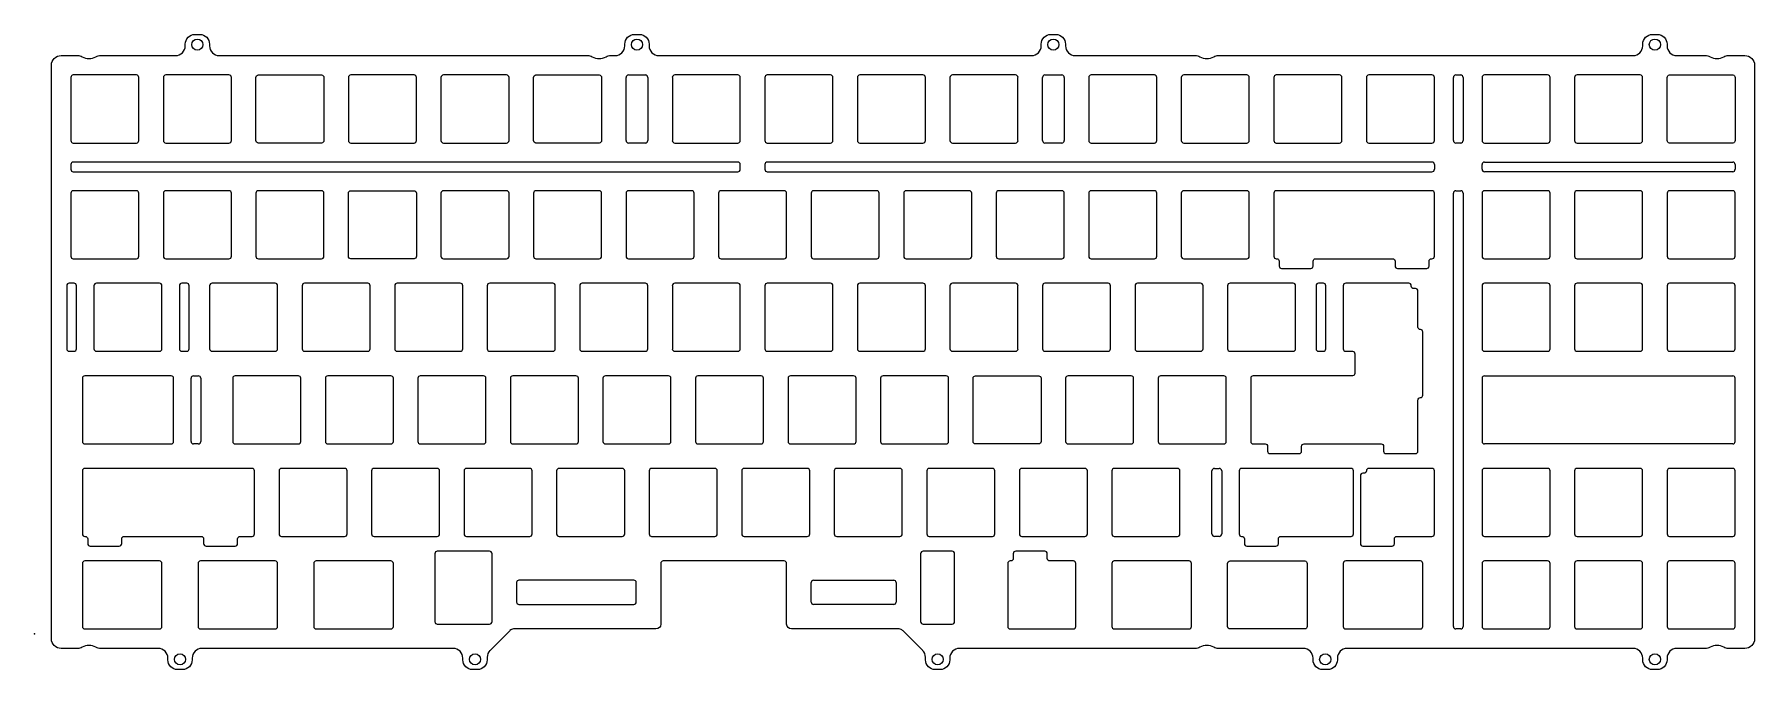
# Model space of a CAD drawing. Header units: centimetres. Extents: x 0 to 35.4, y -0.7 to 12.3.
import ezdxf

# ---------------------------------------------------------------- set-up
doc = ezdxf.new("R2010")
doc.units = ezdxf.units.CM
doc.header["$MEASUREMENT"] = 0
doc.layers.add('KBD8X-Full-Plate v1_Sketch1', color=7, linetype='Continuous')

msp = doc.modelspace()

# ---------------------------------------------------------------- linework, layer by layer
at = {"layer": 'KBD8X-Full-Plate v1_Sketch1'}
for p, q in [((3.105, 12.099), (3.105, 12.134)), ((3.305, 12.334), (3.405, 12.334)), ((3.605, 12.134), (3.605, 12.099)), ((12.154, 12.099), (12.154, 12.134)), ((12.354, 12.334), (12.454, 12.334)), ((12.654, 12.134), (12.654, 12.099)), ((20.726, 12.099), (20.726, 12.134)), ((20.926, 12.334), (21.026, 12.334)), ((21.226, 12.134), (21.226, 12.099)), ((33.109, 12.099), (33.109, 12.134)), ((33.309, 12.334), (33.409, 12.334)), ((33.609, 12.134), (33.609, 12.099)), ((0.35, -0.102), (0.35, 11.699)), ((0.55, 11.899), (0.888, 11.899)), ((1.362, 11.899), (2.905, 11.899)), ((3.805, 11.899), (11.388, 11.899)), ((11.862, 11.899), (11.954, 11.899)), ((12.854, 11.899), (20.526, 11.899)), ((21.426, 11.899), (23.899, 11.899)), ((24.374, 11.899), (32.909, 11.899)), ((33.809, 11.899), (34.399, 11.899)), ((34.874, 11.899), (35.211, 11.899)), ((35.411, 11.699), (35.411, -0.102)), ((0.75, 11.449), (0.75, 10.149)), ((2.1, 11.499), (0.8, 11.499)), ((2.15, 10.149), (2.15, 11.449)), ((2.655, 11.449), (2.655, 10.149)), ((4.005, 11.499), (2.705, 11.499)), ((4.055, 10.149), (4.055, 11.449)), ((4.56, 10.149), (4.56, 11.449)), ((4.61, 11.499), (5.91, 11.499)), ((5.96, 11.449), (5.96, 10.149)), ((6.465, 11.449), (6.465, 10.149)), ((7.815, 11.499), (6.515, 11.499)), ((7.865, 10.149), (7.865, 11.449)), ((8.37, 11.449), (8.37, 10.149)), ((9.72, 11.499), (8.42, 11.499)), ((9.77, 10.149), (9.77, 11.449)), ((10.275, 10.149), (10.275, 11.449)), ((10.325, 11.499), (11.625, 11.499)), ((11.675, 11.449), (11.675, 10.149)), ((12.18, 10.149), (12.18, 11.449)), ((12.23, 11.499), (12.577, 11.499)), ((12.627, 11.449), (12.627, 10.149)), ((13.133, 11.449), (13.133, 10.149)), ((14.482, 11.499), (13.182, 11.499)), ((14.532, 10.149), (14.532, 11.449)), ((15.037, 11.449), (15.037, 10.149)), ((16.387, 11.499), (15.087, 11.499)), ((16.438, 10.149), (16.438, 11.449)), ((16.942, 11.449), (16.942, 10.149)), ((18.292, 11.499), (16.992, 11.499)), ((18.343, 10.149), (18.343, 11.449)), ((18.848, 11.449), (18.848, 10.149)), ((20.198, 11.499), (18.898, 11.499)), ((20.247, 10.149), (20.247, 11.449)), ((20.753, 10.149), (20.753, 11.449)), ((20.802, 11.499), (21.15, 11.499)), ((21.2, 11.449), (21.2, 10.149)), ((21.705, 11.449), (21.705, 10.149)), ((23.055, 11.499), (21.755, 11.499)), ((23.105, 10.149), (23.105, 11.449)), ((23.61, 11.449), (23.61, 10.149)), ((24.96, 11.499), (23.66, 11.499)), ((25.01, 10.149), (25.01, 11.449)), ((25.515, 11.449), (25.515, 10.149)), ((26.865, 11.499), (25.565, 11.499)), ((26.915, 10.149), (26.915, 11.449)), ((27.42, 11.449), (27.42, 10.149)), ((28.77, 11.499), (27.47, 11.499)), ((28.82, 10.149), (28.82, 11.449)), ((29.211, 10.149), (29.211, 11.449)), ((29.261, 11.499), (29.361, 11.499)), ((29.411, 11.449), (29.411, 10.149)), ((29.801, 11.449), (29.801, 10.149)), ((31.151, 11.499), (29.851, 11.499)), ((31.201, 10.149), (31.201, 11.449)), ((31.706, 11.449), (31.706, 10.149)), ((33.056, 11.499), (31.756, 11.499)), ((33.106, 10.149), (33.106, 11.449)), ((33.611, 10.149), (33.611, 11.449)), ((33.661, 11.499), (34.961, 11.499)), ((35.011, 11.449), (35.011, 10.149)), ((0.8, 10.099), (2.1, 10.099)), ((2.705, 10.099), (4.005, 10.099)), ((5.91, 10.099), (4.61, 10.099)), ((6.515, 10.099), (7.815, 10.099)), ((8.42, 10.099), (9.72, 10.099)), ((11.625, 10.099), (10.325, 10.099)), ((12.577, 10.099), (12.23, 10.099)), ((13.182, 10.099), (14.482, 10.099)), ((15.087, 10.099), (16.387, 10.099)), ((16.992, 10.099), (18.292, 10.099)), ((18.898, 10.099), (20.198, 10.099)), ((21.15, 10.099), (20.802, 10.099)), ((21.755, 10.099), (23.055, 10.099)), ((23.66, 10.099), (24.96, 10.099)), ((25.565, 10.099), (26.865, 10.099)), ((27.47, 10.099), (28.77, 10.099)), ((29.361, 10.099), (29.261, 10.099)), ((29.851, 10.099), (31.151, 10.099)), ((31.756, 10.099), (33.056, 10.099)), ((34.961, 10.099), (33.661, 10.099)), ((0.75, 9.658), (0.75, 9.558)), ((14.482, 9.708), (0.8, 9.708)), ((14.532, 9.558), (14.532, 9.658)), ((15.037, 9.658), (15.037, 9.558)), ((28.77, 9.708), (15.087, 9.708)), ((28.82, 9.658), (28.82, 9.558)), ((29.801, 9.558), (29.801, 9.658)), ((29.851, 9.708), (34.961, 9.708)), ((35.011, 9.658), (35.011, 9.558)), ((0.8, 9.508), (14.482, 9.508)), ((15.087, 9.508), (28.77, 9.508)), ((34.961, 9.508), (29.851, 9.508)), ((0.75, 9.068), (0.75, 7.768)), ((2.1, 9.118), (0.8, 9.118)), ((2.15, 7.768), (2.15, 9.068)), ((2.655, 9.068), (2.655, 7.768)), ((4.005, 9.118), (2.705, 9.118)), ((4.055, 7.768), (4.055, 9.068)), ((4.56, 9.068), (4.56, 7.768)), ((5.91, 9.118), (4.61, 9.118)), ((5.96, 7.768), (5.96, 9.068)), ((6.465, 7.768), (6.465, 9.068)), ((6.515, 9.118), (7.815, 9.118)), ((7.865, 9.068), (7.865, 7.768)), ((8.37, 9.068), (8.37, 7.768)), ((9.72, 9.118), (8.42, 9.118)), ((9.77, 7.768), (9.77, 9.068)), ((10.275, 9.068), (10.275, 7.768)), ((11.625, 9.118), (10.325, 9.118)), ((11.675, 7.768), (11.675, 9.068)), ((12.18, 9.068), (12.18, 7.768)), ((13.53, 9.118), (12.23, 9.118)), ((13.58, 7.768), (13.58, 9.068)), ((14.085, 9.068), (14.085, 7.768)), ((15.435, 9.118), (14.135, 9.118)), ((15.485, 7.768), (15.485, 9.068)), ((15.99, 9.068), (15.99, 7.768)), ((17.34, 9.118), (16.04, 9.118)), ((17.39, 7.768), (17.39, 9.068)), ((17.895, 9.068), (17.895, 7.768)), ((19.245, 9.118), (17.945, 9.118)), ((19.295, 7.768), (19.295, 9.068)), ((19.8, 9.068), (19.8, 7.768)), ((21.15, 9.118), (19.85, 9.118)), ((21.2, 7.768), (21.2, 9.068)), ((21.705, 9.068), (21.705, 7.768)), ((23.055, 9.118), (21.755, 9.118)), ((23.105, 7.768), (23.105, 9.068)), ((23.61, 9.068), (23.61, 7.768)), ((24.96, 9.118), (23.66, 9.118)), ((25.01, 7.768), (25.01, 9.068)), ((25.515, 9.068), (25.515, 7.768)), ((28.77, 9.118), (25.565, 9.118)), ((28.82, 7.768), (28.82, 9.068)), ((29.211, 0.148), (29.211, 9.068)), ((29.261, 9.118), (29.361, 9.118)), ((29.411, 9.068), (29.411, 0.148)), ((29.801, 9.068), (29.801, 7.768)), ((31.151, 9.118), (29.851, 9.118)), ((31.201, 7.768), (31.201, 9.068)), ((31.706, 9.068), (31.706, 7.768)), ((33.056, 9.118), (31.756, 9.118)), ((33.106, 7.768), (33.106, 9.068)), ((33.611, 9.068), (33.611, 7.768)), ((34.961, 9.118), (33.661, 9.118)), ((35.011, 7.768), (35.011, 9.068)), ((0.8, 7.718), (2.1, 7.718)), ((2.705, 7.718), (4.005, 7.718)), ((4.61, 7.718), (5.91, 7.718)), ((7.815, 7.718), (6.515, 7.718)), ((8.42, 7.718), (9.72, 7.718)), ((10.325, 7.718), (11.625, 7.718)), ((12.23, 7.718), (13.53, 7.718)), ((14.135, 7.718), (15.435, 7.718)), ((16.04, 7.718), (17.34, 7.718)), ((17.945, 7.718), (19.245, 7.718)), ((19.85, 7.718), (21.15, 7.718)), ((21.755, 7.718), (23.055, 7.718)), ((23.66, 7.718), (24.96, 7.718)), ((25.565, 7.718), (25.574, 7.718)), ((25.624, 7.668), (25.624, 7.568)), ((25.674, 7.518), (26.274, 7.518)), ((26.324, 7.568), (26.324, 7.668)), ((26.374, 7.718), (27.961, 7.718)), ((28.011, 7.668), (28.011, 7.568)), ((28.061, 7.518), (28.661, 7.518)), ((28.711, 7.568), (28.711, 7.668)), ((28.761, 7.718), (28.77, 7.718)), ((29.851, 7.718), (31.151, 7.718)), ((31.756, 7.718), (33.056, 7.718)), ((33.661, 7.718), (34.961, 7.718)), ((0.666, 7.163), (0.666, 5.863)), ((0.816, 7.213), (0.716, 7.213)), ((0.866, 5.863), (0.866, 7.163)), ((1.226, 7.163), (1.226, 5.863)), ((2.576, 7.213), (1.276, 7.213)), ((2.626, 5.863), (2.626, 7.163)), ((2.986, 7.163), (2.986, 5.863)), ((3.136, 7.213), (3.036, 7.213)), ((3.186, 5.863), (3.186, 7.163)), ((3.607, 7.163), (3.607, 5.863)), ((4.957, 7.213), (3.657, 7.213)), ((5.007, 5.863), (5.007, 7.163)), ((5.512, 7.163), (5.512, 5.863)), ((6.862, 7.213), (5.562, 7.213)), ((6.912, 5.863), (6.912, 7.163)), ((7.417, 7.163), (7.417, 5.863)), ((8.767, 7.213), (7.467, 7.213)), ((8.817, 5.863), (8.817, 7.163)), ((9.322, 7.163), (9.322, 5.863)), ((10.672, 7.213), (9.372, 7.213)), ((10.723, 5.863), (10.723, 7.163)), ((11.227, 7.163), (11.227, 5.863)), ((12.577, 7.213), (11.277, 7.213)), ((12.627, 5.863), (12.627, 7.163)), ((13.133, 7.163), (13.133, 5.863)), ((14.482, 7.213), (13.182, 7.213)), ((14.532, 5.863), (14.532, 7.163)), ((15.037, 7.163), (15.037, 5.863)), ((16.387, 7.213), (15.087, 7.213)), ((16.438, 5.863), (16.438, 7.163)), ((16.942, 7.163), (16.942, 5.863)), ((18.292, 7.213), (16.992, 7.213)), ((18.343, 5.863), (18.343, 7.163)), ((18.848, 7.163), (18.848, 5.863)), ((20.198, 7.213), (18.898, 7.213)), ((20.247, 5.863), (20.247, 7.163)), ((20.753, 7.163), (20.753, 5.863)), ((22.102, 7.213), (20.802, 7.213)), ((22.153, 5.863), (22.153, 7.163)), ((22.657, 7.163), (22.657, 5.863)), ((24.007, 7.213), (22.707, 7.213)), ((24.058, 5.863), (24.058, 7.163)), ((24.562, 7.163), (24.562, 5.863)), ((25.913, 7.213), (24.613, 7.213)), ((25.962, 5.863), (25.962, 7.163)), ((26.384, 7.163), (26.384, 5.863)), ((26.534, 7.213), (26.434, 7.213)), ((26.584, 5.863), (26.584, 7.163)), ((26.944, 7.163), (26.944, 5.863)), ((28.294, 7.213), (26.994, 7.213)), ((28.344, 7.154), (28.344, 7.163)), ((28.432, 7.104), (28.394, 7.104)), ((29.801, 7.163), (29.801, 5.863)), ((31.151, 7.213), (29.851, 7.213)), ((31.201, 5.863), (31.201, 7.163)), ((31.706, 7.163), (31.706, 5.863)), ((33.056, 7.213), (31.756, 7.213)), ((33.106, 5.863), (33.106, 7.163)), ((33.611, 7.163), (33.611, 5.863)), ((34.961, 7.213), (33.661, 7.213)), ((35.011, 5.863), (35.011, 7.163)), ((28.482, 6.31), (28.482, 7.054)), ((28.582, 4.91), (28.582, 6.21)), ((0.716, 5.813), (0.816, 5.813)), ((1.276, 5.813), (2.576, 5.813)), ((3.036, 5.813), (3.136, 5.813)), ((3.657, 5.813), (4.957, 5.813)), ((5.562, 5.813), (6.862, 5.813)), ((7.467, 5.813), (8.767, 5.813)), ((9.372, 5.813), (10.672, 5.813)), ((11.277, 5.813), (12.577, 5.813)), ((13.182, 5.813), (14.482, 5.813)), ((15.087, 5.813), (16.387, 5.813)), ((16.992, 5.813), (18.292, 5.813)), ((18.898, 5.813), (20.198, 5.813)), ((20.802, 5.813), (22.102, 5.813)), ((22.707, 5.813), (24.007, 5.813)), ((24.613, 5.813), (25.913, 5.813)), ((26.434, 5.813), (26.534, 5.813)), ((26.994, 5.813), (27.132, 5.813)), ((27.182, 5.763), (27.182, 5.358)), ((29.851, 5.813), (31.151, 5.813)), ((31.756, 5.813), (33.056, 5.813)), ((33.661, 5.813), (34.961, 5.813)), ((0.988, 5.258), (0.988, 3.958)), ((2.814, 5.308), (1.038, 5.308)), ((2.864, 3.958), (2.864, 5.258)), ((3.224, 3.958), (3.224, 5.258)), ((3.274, 5.308), (3.374, 5.308)), ((3.424, 5.258), (3.424, 3.958)), ((4.084, 5.258), (4.084, 3.958)), ((5.434, 5.308), (4.134, 5.308)), ((5.484, 3.958), (5.484, 5.258)), ((5.989, 5.258), (5.989, 3.958)), ((7.339, 5.308), (6.039, 5.308)), ((7.389, 3.958), (7.389, 5.258)), ((7.894, 5.258), (7.894, 3.958)), ((9.244, 5.308), (7.944, 5.308)), ((9.294, 3.958), (9.294, 5.258)), ((9.799, 5.258), (9.799, 3.958)), ((11.149, 5.308), (9.849, 5.308)), ((11.199, 3.958), (11.199, 5.258)), ((11.704, 5.258), (11.704, 3.958)), ((13.054, 5.308), (11.754, 5.308)), ((13.104, 3.958), (13.104, 5.258)), ((13.609, 5.258), (13.609, 3.958)), ((14.959, 5.308), (13.659, 5.308)), ((15.009, 3.958), (15.009, 5.258)), ((15.514, 5.258), (15.514, 3.958)), ((16.864, 5.308), (15.564, 5.308)), ((16.914, 3.958), (16.914, 5.258)), ((17.419, 5.258), (17.419, 3.958)), ((18.769, 5.308), (17.469, 5.308)), ((18.819, 3.958), (18.819, 5.258)), ((19.324, 3.958), (19.324, 5.258)), ((19.374, 5.308), (20.674, 5.308)), ((20.724, 5.258), (20.724, 3.958)), ((21.229, 5.258), (21.229, 3.958)), ((22.579, 5.308), (21.279, 5.308)), ((22.629, 3.958), (22.629, 5.258)), ((23.134, 5.258), (23.134, 3.958)), ((24.484, 5.308), (23.184, 5.308)), ((24.534, 3.958), (24.534, 5.258)), ((25.039, 5.258), (25.039, 3.958)), ((27.132, 5.308), (25.089, 5.308)), ((29.801, 5.258), (29.801, 3.958)), ((29.851, 5.308), (34.961, 5.308)), ((35.011, 3.958), (35.011, 5.258)), ((28.482, 3.758), (28.482, 4.81)), ((1.038, 3.908), (2.814, 3.908)), ((3.374, 3.908), (3.274, 3.908)), ((4.134, 3.908), (5.434, 3.908)), ((6.039, 3.908), (7.339, 3.908)), ((7.944, 3.908), (9.244, 3.908)), ((9.849, 3.908), (11.149, 3.908)), ((11.754, 3.908), (13.054, 3.908)), ((13.659, 3.908), (14.959, 3.908)), ((15.564, 3.908), (16.864, 3.908)), ((17.469, 3.908), (18.769, 3.908)), ((20.674, 3.908), (19.374, 3.908)), ((21.279, 3.908), (22.579, 3.908)), ((23.184, 3.908), (24.484, 3.908)), ((25.089, 3.908), (25.336, 3.908)), ((26.136, 3.908), (27.723, 3.908)), ((34.961, 3.908), (29.851, 3.908)), ((25.386, 3.858), (25.386, 3.758)), ((25.436, 3.708), (26.036, 3.708)), ((26.086, 3.758), (26.086, 3.858)), ((27.773, 3.858), (27.773, 3.758)), ((27.823, 3.708), (28.432, 3.708)), ((0.988, 3.353), (0.988, 2.053)), ((4.481, 3.403), (1.038, 3.403)), ((4.531, 2.053), (4.531, 3.353)), ((5.036, 3.353), (5.036, 2.053)), ((6.386, 3.403), (5.086, 3.403)), ((6.436, 2.053), (6.436, 3.353)), ((6.941, 3.353), (6.941, 2.053)), ((8.291, 3.403), (6.991, 3.403)), ((8.341, 2.053), (8.341, 3.353)), ((8.846, 3.353), (8.846, 2.053)), ((10.196, 3.403), (8.896, 3.403)), ((10.246, 2.053), (10.246, 3.353)), ((10.751, 3.353), (10.751, 2.053)), ((12.101, 3.403), (10.801, 3.403)), ((12.151, 2.053), (12.151, 3.353)), ((12.656, 3.353), (12.656, 2.053)), ((14.006, 3.403), (12.706, 3.403)), ((14.056, 2.053), (14.056, 3.353)), ((14.561, 3.353), (14.561, 2.053)), ((15.911, 3.403), (14.611, 3.403)), ((15.961, 2.053), (15.961, 3.353)), ((16.466, 3.353), (16.466, 2.053)), ((17.816, 3.403), (16.516, 3.403)), ((17.866, 2.053), (17.866, 3.353)), ((18.371, 3.353), (18.371, 2.053)), ((19.721, 3.403), (18.421, 3.403)), ((19.771, 2.053), (19.771, 3.353)), ((20.276, 3.353), (20.276, 2.053)), ((21.626, 3.403), (20.326, 3.403)), ((21.676, 2.053), (21.676, 3.353)), ((22.181, 3.353), (22.181, 2.053)), ((23.531, 3.403), (22.231, 3.403)), ((23.581, 2.053), (23.581, 3.353)), ((24.241, 2.053), (24.241, 3.353)), ((24.291, 3.403), (24.391, 3.403)), ((24.441, 3.353), (24.441, 2.053)), ((24.801, 3.353), (24.801, 2.053)), ((27.103, 3.403), (24.851, 3.403)), ((27.153, 2.053), (27.153, 3.353)), ((27.297, 3.253), (27.297, 1.853)), ((27.37, 3.303), (27.347, 3.303)), ((28.77, 3.403), (27.47, 3.403)), ((28.82, 2.053), (28.82, 3.353)), ((29.801, 3.353), (29.801, 2.053)), ((31.151, 3.403), (29.851, 3.403)), ((31.201, 2.053), (31.201, 3.353)), ((31.706, 3.353), (31.706, 2.053)), ((33.056, 3.403), (31.756, 3.403)), ((33.106, 2.053), (33.106, 3.353)), ((33.611, 3.353), (33.611, 2.053)), ((34.961, 3.403), (33.661, 3.403)), ((35.011, 2.053), (35.011, 3.353)), ((1.038, 2.003), (1.047, 2.003)), ((1.097, 1.953), (1.097, 1.853)), ((1.147, 1.803), (1.747, 1.803)), ((1.797, 1.853), (1.797, 1.953)), ((1.847, 2.003), (3.434, 2.003)), ((3.484, 1.953), (3.484, 1.853)), ((3.534, 1.803), (4.134, 1.803)), ((4.184, 1.853), (4.184, 1.953)), ((4.234, 2.003), (4.481, 2.003)), ((5.086, 2.003), (6.386, 2.003)), ((6.991, 2.003), (8.291, 2.003)), ((8.896, 2.003), (10.196, 2.003)), ((10.801, 2.003), (12.101, 2.003)), ((12.706, 2.003), (14.006, 2.003)), ((14.611, 2.003), (15.911, 2.003)), ((16.516, 2.003), (17.816, 2.003)), ((18.421, 2.003), (19.721, 2.003)), ((20.326, 2.003), (21.626, 2.003)), ((22.231, 2.003), (23.531, 2.003)), ((24.391, 2.003), (24.291, 2.003)), ((24.851, 2.003), (24.859, 2.003)), ((24.909, 1.953), (24.909, 1.853)), ((24.959, 1.803), (25.559, 1.803)), ((25.609, 1.853), (25.609, 1.953)), ((25.659, 2.003), (27.103, 2.003)), ((27.347, 1.803), (27.947, 1.803)), ((27.997, 1.853), (27.997, 1.953)), ((28.047, 2.003), (28.77, 2.003)), ((29.851, 2.003), (31.151, 2.003)), ((31.756, 2.003), (33.056, 2.003)), ((33.661, 2.003), (34.961, 2.003)), ((0.988, 1.448), (0.988, 0.148)), ((2.576, 1.498), (1.038, 1.498)), ((2.626, 0.148), (2.626, 1.448)), ((3.369, 1.448), (3.369, 0.148)), ((4.957, 1.498), (3.419, 1.498)), ((5.007, 0.148), (5.007, 1.448)), ((5.751, 1.448), (5.751, 0.148)), ((7.339, 1.498), (5.801, 1.498)), ((7.389, 0.148), (7.389, 1.448)), ((8.244, 1.648), (8.244, 0.248)), ((9.37, 1.698), (8.294, 1.698)), ((9.42, 0.248), (9.42, 1.648)), ((12.894, 1.448), (12.894, 0.198)), ((15.435, 1.498), (12.944, 1.498)), ((15.485, 0.198), (15.485, 1.448)), ((18.244, 1.648), (18.244, 0.248)), ((18.894, 1.698), (18.294, 1.698)), ((18.944, 0.248), (18.944, 1.648)), ((20.038, 1.448), (20.038, 0.148)), ((20.1, 1.498), (20.088, 1.498)), ((20.15, 1.648), (20.15, 1.548)), ((20.8, 1.698), (20.2, 1.698)), ((20.85, 1.548), (20.85, 1.648)), ((21.388, 1.498), (20.9, 1.498)), ((21.438, 0.148), (21.438, 1.448)), ((22.181, 1.448), (22.181, 0.148)), ((23.769, 1.498), (22.231, 1.498)), ((23.819, 0.148), (23.819, 1.448)), ((24.562, 0.148), (24.562, 1.448)), ((24.613, 1.498), (26.151, 1.498)), ((26.201, 1.448), (26.201, 0.148)), ((26.944, 1.448), (26.944, 0.148)), ((28.532, 1.498), (26.994, 1.498)), ((28.582, 0.148), (28.582, 1.448)), ((29.801, 1.448), (29.801, 0.148)), ((31.151, 1.498), (29.851, 1.498)), ((31.201, 0.148), (31.201, 1.448)), ((31.706, 1.448), (31.706, 0.148)), ((33.056, 1.498), (31.756, 1.498)), ((33.106, 0.148), (33.106, 1.448)), ((33.611, 1.448), (33.611, 0.148)), ((34.961, 1.498), (33.661, 1.498)), ((35.011, 0.148), (35.011, 1.448)), ((12.339, 1.103), (9.975, 1.103)), ((16.04, 1.103), (17.689, 1.103)), ((9.925, 1.053), (9.925, 0.653)), ((12.389, 0.653), (12.389, 1.053)), ((15.99, 0.653), (15.99, 1.053)), ((17.739, 1.053), (17.739, 0.653)), ((9.975, 0.603), (12.339, 0.603)), ((17.689, 0.603), (16.04, 0.603)), ((1.038, 0.098), (2.576, 0.098)), ((3.419, 0.098), (4.957, 0.098)), ((5.801, 0.098), (7.339, 0.098)), ((8.294, 0.198), (9.37, 0.198)), ((9.791, 0.068), (9.379, -0.344)), ((12.794, 0.098), (9.861, 0.098)), ((17.803, 0.098), (15.585, 0.098)), ((18.286, -0.344), (17.874, 0.068)), ((18.294, 0.198), (18.894, 0.198)), ((20.088, 0.098), (21.388, 0.098)), ((22.231, 0.098), (23.769, 0.098)), ((26.151, 0.098), (24.613, 0.098)), ((26.994, 0.098), (28.532, 0.098)), ((29.361, 0.098), (29.261, 0.098)), ((29.851, 0.098), (31.151, 0.098)), ((31.756, 0.098), (33.056, 0.098)), ((33.661, 0.098), (34.961, 0.098)), ((0.888, -0.302), (0.55, -0.302)), ((2.548, -0.302), (1.362, -0.302)), ((8.62, -0.302), (3.448, -0.302)), ((23.899, -0.302), (19.044, -0.302)), ((26.122, -0.302), (24.374, -0.302)), ((32.909, -0.302), (27.022, -0.302)), ((34.399, -0.302), (33.809, -0.302)), ((35.211, -0.302), (34.874, -0.302)), ((2.748, -0.537), (2.748, -0.502)), ((3.248, -0.502), (3.248, -0.537)), ((8.82, -0.537), (8.82, -0.502)), ((9.32, -0.485), (9.32, -0.537)), ((18.344, -0.537), (18.344, -0.485)), ((18.844, -0.502), (18.844, -0.537)), ((26.322, -0.537), (26.322, -0.502)), ((26.822, -0.502), (26.822, -0.537)), ((33.109, -0.537), (33.109, -0.502)), ((33.609, -0.502), (33.609, -0.537)), ((3.048, -0.737), (2.948, -0.737)), ((9.12, -0.737), (9.02, -0.737)), ((18.644, -0.737), (18.544, -0.737)), ((26.622, -0.737), (26.522, -0.737)), ((33.409, -0.737), (33.309, -0.737))]:
    msp.add_line(p, q, dxfattribs=at)
for centre in [(3.355, 12.124), (12.404, 12.124), (20.976, 12.124), (33.359, 12.124), (2.998, -0.527), (9.07, -0.527), (18.594, -0.527), (26.572, -0.527), (33.359, -0.527)]:
    msp.add_circle(centre, 0.115, dxfattribs=at)
for centre, radius, start, end in [((2.905, 12.099), 0.2, 270, 360), ((3.805, 12.099), 0.2, 180, 270), ((11.954, 12.099), 0.2, 270, 360), ((12.854, 12.099), 0.2, 180, 270), ((20.526, 12.099), 0.2, 270, 360), ((21.426, 12.099), 0.2, 180, 270), ((32.909, 12.099), 0.2, 270, 360), ((33.809, 12.099), 0.2, 180, 270), ((1.125, 12.139), 0.3, 241.6424, 298.3576), ((11.625, 12.139), 0.3, 241.6424, 298.3576), ((24.136, 12.139), 0.3, 241.6424, 298.3576), ((34.636, 12.139), 0.3, 241.6424, 298.3576), ((0.8, 11.449), 0.05, 90, 180), ((2.1, 11.449), 0.05, 360, 90), ((2.705, 11.449), 0.05, 90, 180), ((4.005, 11.449), 0.05, 360, 90), ((6.515, 11.449), 0.05, 90, 180), ((7.815, 11.449), 0.05, 360, 90), ((8.42, 11.449), 0.05, 90, 180), ((9.72, 11.449), 0.05, 0, 90), ((12.23, 11.449), 0.05, 90, 180), ((12.577, 11.449), 0.05, 0, 90), ((13.182, 11.449), 0.05, 90, 180), ((14.482, 11.449), 0.05, 360, 90), ((15.087, 11.449), 0.05, 90, 180), ((16.387, 11.449), 0.05, 360, 90), ((16.992, 11.449), 0.05, 90, 180), ((18.292, 11.449), 0.05, 360, 90), ((18.898, 11.449), 0.05, 90, 180), ((20.198, 11.449), 0.05, 360, 90), ((20.802, 11.449), 0.05, 90, 180), ((21.15, 11.449), 0.05, 0, 90), ((21.755, 11.449), 0.05, 90, 180), ((23.055, 11.449), 0.05, 360, 90), ((23.66, 11.449), 0.05, 90, 180), ((24.96, 11.449), 0.05, 360, 90), ((25.565, 11.449), 0.05, 90, 180), ((26.865, 11.449), 0.05, 360, 90), ((27.47, 11.449), 0.05, 90, 180), ((28.77, 11.449), 0.05, 360, 90), ((29.261, 11.449), 0.05, 90, 180), ((29.361, 11.449), 0.05, 360, 90), ((29.851, 11.449), 0.05, 90, 180), ((31.151, 11.449), 0.05, 360, 90), ((31.756, 11.449), 0.05, 90, 180), ((33.056, 11.449), 0.05, 360, 90), ((0.8, 10.149), 0.05, 180, 270), ((2.1, 10.149), 0.05, 270, 360), ((2.705, 10.149), 0.05, 180, 270), ((4.005, 10.149), 0.05, 270, 360), ((6.515, 10.149), 0.05, 180, 270), ((7.815, 10.149), 0.05, 270, 360), ((8.42, 10.149), 0.05, 180, 270), ((9.72, 10.149), 0.05, 270, 360), ((12.23, 10.149), 0.05, 180, 270), ((12.577, 10.149), 0.05, 270, 360), ((13.182, 10.149), 0.05, 180, 270), ((14.482, 10.149), 0.05, 270, 0), ((15.087, 10.149), 0.05, 180, 270), ((16.387, 10.149), 0.05, 270, 0), ((16.992, 10.149), 0.05, 180, 270), ((18.292, 10.149), 0.05, 270, 0), ((18.898, 10.149), 0.05, 180, 270), ((20.198, 10.149), 0.05, 270, 0), ((20.802, 10.149), 0.05, 180, 270), ((21.15, 10.149), 0.05, 270, 0), ((21.755, 10.149), 0.05, 180, 270), ((23.055, 10.149), 0.05, 270, 0), ((23.66, 10.149), 0.05, 180, 270), ((24.96, 10.149), 0.05, 270, 360), ((25.565, 10.149), 0.05, 180, 270), ((26.865, 10.149), 0.05, 270, 0), ((27.47, 10.149), 0.05, 180, 270), ((28.77, 10.149), 0.05, 270, 0), ((29.261, 10.149), 0.05, 180, 270), ((29.361, 10.149), 0.05, 270, 0), ((29.851, 10.149), 0.05, 180, 270), ((31.151, 10.149), 0.05, 270, 360), ((31.756, 10.149), 0.05, 180, 270), ((33.056, 10.149), 0.05, 270, 360), ((0.8, 9.658), 0.05, 90, 180), ((14.482, 9.658), 0.05, 0, 90), ((15.087, 9.658), 0.05, 90, 180), ((28.77, 9.658), 0.05, 360, 90), ((29.851, 9.658), 0.05, 90, 180), ((34.961, 9.658), 0.05, 360, 90), ((0.8, 9.558), 0.05, 180, 270), ((14.482, 9.558), 0.05, 270, 360), ((15.087, 9.558), 0.05, 180, 270), ((28.77, 9.558), 0.05, 270, 0), ((29.851, 9.558), 0.05, 180, 270), ((34.961, 9.558), 0.05, 270, 0), ((0.8, 9.068), 0.05, 90, 180), ((2.1, 9.068), 0.05, 0, 90), ((2.705, 9.068), 0.05, 90, 180), ((4.005, 9.068), 0.05, 0, 90), ((4.61, 9.068), 0.05, 90, 180), ((5.91, 9.068), 0.05, 0, 90), ((8.42, 9.068), 0.05, 90, 180), ((9.72, 9.068), 0.05, 0, 90), ((10.325, 9.068), 0.05, 90, 180), ((11.625, 9.068), 0.05, 0, 90), ((12.23, 9.068), 0.05, 90, 180), ((13.53, 9.068), 0.05, 0, 90), ((14.135, 9.068), 0.05, 90, 180), ((15.435, 9.068), 0.05, 0, 90), ((16.04, 9.068), 0.05, 90, 180), ((17.34, 9.068), 0.05, 0, 90), ((17.945, 9.068), 0.05, 90, 180), ((19.245, 9.068), 0.05, 360, 90), ((19.85, 9.068), 0.05, 90, 180), ((21.15, 9.068), 0.05, 360, 90), ((21.755, 9.068), 0.05, 90, 180), ((23.055, 9.068), 0.05, 360, 90), ((23.66, 9.068), 0.05, 90, 180), ((24.96, 9.068), 0.05, 0, 90), ((25.565, 9.068), 0.05, 90, 180), ((28.77, 9.068), 0.05, 360, 90), ((29.261, 9.068), 0.05, 90, 180), ((29.361, 9.068), 0.05, 360, 90), ((29.851, 9.068), 0.05, 90, 180), ((31.151, 9.068), 0.05, 0, 90), ((31.756, 9.068), 0.05, 90, 180), ((33.056, 9.068), 0.05, 360, 90), ((33.661, 9.068), 0.05, 90, 180), ((34.961, 9.068), 0.05, 0, 90), ((0.8, 7.768), 0.05, 180, 270), ((2.1, 7.768), 0.05, 270, 360), ((2.705, 7.768), 0.05, 180, 270), ((4.005, 7.768), 0.05, 270, 0), ((4.61, 7.768), 0.05, 180, 270), ((5.91, 7.768), 0.05, 270, 0), ((8.42, 7.768), 0.05, 180, 270), ((9.72, 7.768), 0.05, 270, 360), ((10.325, 7.768), 0.05, 180, 270), ((11.625, 7.768), 0.05, 270, 360), ((12.23, 7.768), 0.05, 180, 270), ((13.53, 7.768), 0.05, 270, 360), ((14.135, 7.768), 0.05, 180, 270), ((15.435, 7.768), 0.05, 270, 0), ((16.04, 7.768), 0.05, 180, 270), ((17.34, 7.768), 0.05, 270, 0), ((17.945, 7.768), 0.05, 180, 270), ((19.245, 7.768), 0.05, 270, 0), ((19.85, 7.768), 0.05, 180, 270), ((21.15, 7.768), 0.05, 270, 0), ((21.755, 7.768), 0.05, 180, 270), ((23.055, 7.768), 0.05, 270, 0), ((23.66, 7.768), 0.05, 180, 270), ((24.96, 7.768), 0.05, 270, 0), ((25.565, 7.768), 0.05, 180, 270), ((25.674, 7.568), 0.05, 180, 270), ((26.274, 7.568), 0.05, 270, 0), ((28.061, 7.568), 0.05, 180, 270), ((28.661, 7.568), 0.05, 270, 0), ((28.77, 7.768), 0.05, 270, 0), ((29.851, 7.768), 0.05, 180, 270), ((31.151, 7.768), 0.05, 270, 360), ((31.756, 7.768), 0.05, 180, 270), ((33.056, 7.768), 0.05, 270, 360), ((33.661, 7.768), 0.05, 180, 270), ((34.961, 7.768), 0.05, 270, 0), ((0.716, 7.163), 0.05, 90, 180), ((0.816, 7.163), 0.05, 0, 90), ((1.276, 7.163), 0.05, 90, 180), ((2.576, 7.163), 0.05, 0, 90), ((3.036, 7.163), 0.05, 90, 180), ((3.136, 7.163), 0.05, 0, 90), ((3.657, 7.163), 0.05, 90, 180), ((4.957, 7.163), 0.05, 0, 90), ((5.562, 7.163), 0.05, 90, 180), ((6.862, 7.163), 0.05, 0, 90), ((7.467, 7.163), 0.05, 90, 180), ((8.767, 7.163), 0.05, 0, 90), ((9.372, 7.163), 0.05, 90, 180), ((10.672, 7.163), 0.05, 0, 90), ((11.277, 7.163), 0.05, 90, 180), ((12.577, 7.163), 0.05, 0, 90), ((13.182, 7.163), 0.05, 90, 180), ((14.482, 7.163), 0.05, 0, 90), ((15.087, 7.163), 0.05, 90, 180), ((16.387, 7.163), 0.05, 360, 90), ((16.992, 7.163), 0.05, 90, 180), ((18.292, 7.163), 0.05, 360, 90), ((18.898, 7.163), 0.05, 90, 180), ((20.198, 7.163), 0.05, 360, 90), ((20.802, 7.163), 0.05, 90, 180), ((22.102, 7.163), 0.05, 360, 90), ((22.707, 7.163), 0.05, 90, 180), ((24.007, 7.163), 0.05, 360, 90), ((24.613, 7.163), 0.05, 90, 180), ((25.913, 7.163), 0.05, 360, 90), ((26.434, 7.163), 0.05, 90, 180), ((26.534, 7.163), 0.05, 360, 90), ((26.994, 7.163), 0.05, 90, 180), ((28.294, 7.163), 0.05, 0, 90), ((28.432, 7.054), 0.05, 0, 90), ((29.851, 7.163), 0.05, 90, 180), ((31.151, 7.163), 0.05, 0, 90), ((31.756, 7.163), 0.05, 90, 180), ((33.056, 7.163), 0.05, 360, 90), ((33.661, 7.163), 0.05, 90, 180), ((34.961, 7.163), 0.05, 0, 90), ((28.532, 6.21), 0.05, 360, 90), ((0.716, 5.863), 0.05, 180, 270), ((0.816, 5.863), 0.05, 270, 0), ((1.276, 5.863), 0.05, 180, 270), ((2.576, 5.863), 0.05, 270, 0), ((3.036, 5.863), 0.05, 180, 270), ((3.136, 5.863), 0.05, 270, 360), ((3.657, 5.863), 0.05, 180, 270), ((4.957, 5.863), 0.05, 270, 0), ((5.562, 5.863), 0.05, 180, 270), ((6.862, 5.863), 0.05, 270, 360), ((7.467, 5.863), 0.05, 180, 270), ((8.767, 5.863), 0.05, 270, 360), ((9.372, 5.863), 0.05, 180, 270), ((10.672, 5.863), 0.05, 270, 360), ((11.277, 5.863), 0.05, 180, 270), ((12.577, 5.863), 0.05, 270, 0), ((13.182, 5.863), 0.05, 180, 270), ((14.482, 5.863), 0.05, 270, 0), ((15.087, 5.863), 0.05, 180, 270), ((16.387, 5.863), 0.05, 270, 0), ((16.992, 5.863), 0.05, 180, 270), ((18.292, 5.863), 0.05, 270, 0), ((18.898, 5.863), 0.05, 180, 270), ((20.198, 5.863), 0.05, 270, 360), ((20.802, 5.863), 0.05, 180, 270), ((22.102, 5.863), 0.05, 270, 0), ((22.707, 5.863), 0.05, 180, 270), ((24.007, 5.863), 0.05, 270, 360), ((24.613, 5.863), 0.05, 180, 270), ((25.913, 5.863), 0.05, 270, 360), ((26.434, 5.863), 0.05, 180, 270), ((26.534, 5.863), 0.05, 270, 0), ((26.994, 5.863), 0.05, 180, 270), ((29.851, 5.863), 0.05, 180, 270), ((31.151, 5.863), 0.05, 270, 360), ((31.756, 5.863), 0.05, 180, 270), ((33.056, 5.863), 0.05, 270, 360), ((33.661, 5.863), 0.05, 180, 270), ((34.961, 5.863), 0.05, 270, 0), ((1.038, 5.258), 0.05, 90, 180), ((2.814, 5.258), 0.05, 0, 90), ((3.274, 5.258), 0.05, 90, 180), ((3.374, 5.258), 0.05, 0, 90), ((4.134, 5.258), 0.05, 90, 180), ((5.434, 5.258), 0.05, 0, 90), ((6.039, 5.258), 0.05, 90, 180), ((7.339, 5.258), 0.05, 0, 90), ((7.944, 5.258), 0.05, 90, 180), ((9.244, 5.258), 0.05, 0, 90), ((9.849, 5.258), 0.05, 90, 180), ((11.149, 5.258), 0.05, 0, 90), ((11.754, 5.258), 0.05, 90, 180), ((13.054, 5.258), 0.05, 360, 90), ((13.659, 5.258), 0.05, 90, 180), ((14.959, 5.258), 0.05, 360, 90), ((15.564, 5.258), 0.05, 90, 180), ((16.864, 5.258), 0.05, 360, 90), ((17.469, 5.258), 0.05, 90, 180), ((18.769, 5.258), 0.05, 360, 90), ((21.279, 5.258), 0.05, 90, 180), ((22.579, 5.258), 0.05, 360, 90), ((23.184, 5.258), 0.05, 90, 180), ((24.484, 5.258), 0.05, 360, 90), ((25.089, 5.258), 0.05, 90, 180), ((29.851, 5.258), 0.05, 90, 180), ((34.961, 5.258), 0.05, 360, 90), ((28.532, 4.91), 0.05, 270, 0), ((1.038, 3.958), 0.05, 180, 270), ((2.814, 3.958), 0.05, 270, 0), ((3.274, 3.958), 0.05, 180, 270), ((3.374, 3.958), 0.05, 270, 0), ((4.134, 3.958), 0.05, 180, 270), ((5.434, 3.958), 0.05, 270, 0), ((6.039, 3.958), 0.05, 180, 270), ((7.339, 3.958), 0.05, 270, 360), ((7.944, 3.958), 0.05, 180, 270), ((9.244, 3.958), 0.05, 270, 360), ((9.849, 3.958), 0.05, 180, 270), ((11.149, 3.958), 0.05, 270, 0), ((11.754, 3.958), 0.05, 180, 270), ((13.054, 3.958), 0.05, 270, 0), ((13.659, 3.958), 0.05, 180, 270), ((14.959, 3.958), 0.05, 270, 0), ((15.564, 3.958), 0.05, 180, 270), ((16.864, 3.958), 0.05, 270, 0), ((17.469, 3.958), 0.05, 180, 270), ((18.769, 3.958), 0.05, 270, 0), ((21.279, 3.958), 0.05, 180, 270), ((22.579, 3.958), 0.05, 270, 360), ((23.184, 3.958), 0.05, 180, 270), ((24.484, 3.958), 0.05, 270, 360), ((25.089, 3.958), 0.05, 180, 270), ((29.851, 3.958), 0.05, 180, 270), ((34.961, 3.958), 0.05, 270, 0), ((25.436, 3.758), 0.05, 180, 270), ((26.036, 3.758), 0.05, 270, 360), ((27.823, 3.758), 0.05, 180, 270), ((28.432, 3.758), 0.05, 270, 0), ((1.038, 3.353), 0.05, 90, 180), ((4.481, 3.353), 0.05, 360, 90), ((5.086, 3.353), 0.05, 90, 180), ((6.386, 3.353), 0.05, 0, 90), ((6.991, 3.353), 0.05, 90, 180), ((8.291, 3.353), 0.05, 0, 90), ((8.896, 3.353), 0.05, 90, 180), ((10.196, 3.353), 0.05, 0, 90), ((10.801, 3.353), 0.05, 90, 180), ((12.101, 3.353), 0.05, 360, 90), ((12.706, 3.353), 0.05, 90, 180), ((14.006, 3.353), 0.05, 360, 90), ((14.611, 3.353), 0.05, 90, 180), ((15.911, 3.353), 0.05, 360, 90), ((16.516, 3.353), 0.05, 90, 180), ((17.816, 3.353), 0.05, 0, 90), ((18.421, 3.353), 0.05, 90, 180), ((19.721, 3.353), 0.05, 0, 90), ((20.326, 3.353), 0.05, 90, 180), ((21.626, 3.353), 0.05, 360, 90), ((22.231, 3.353), 0.05, 90, 180), ((23.531, 3.353), 0.05, 360, 90), ((24.291, 3.353), 0.05, 90, 180), ((24.391, 3.353), 0.05, 360, 90), ((24.851, 3.353), 0.05, 90, 180), ((27.103, 3.353), 0.05, 360, 90), ((27.347, 3.253), 0.05, 90, 180), ((27.47, 3.353), 0.05, 90, 180), ((28.77, 3.353), 0.05, 360, 90), ((29.851, 3.353), 0.05, 90, 180), ((31.151, 3.353), 0.05, 0, 90), ((31.756, 3.353), 0.05, 90, 180), ((33.056, 3.353), 0.05, 0, 90), ((33.661, 3.353), 0.05, 90, 180), ((34.961, 3.353), 0.05, 360, 90), ((1.038, 2.053), 0.05, 180, 270), ((1.147, 1.853), 0.05, 180, 270), ((1.747, 1.853), 0.05, 270, 0), ((3.534, 1.853), 0.05, 180, 270), ((4.134, 1.853), 0.05, 270, 0), ((4.481, 2.053), 0.05, 270, 360), ((5.086, 2.053), 0.05, 180, 270), ((6.386, 2.053), 0.05, 270, 0), ((6.991, 2.053), 0.05, 180, 270), ((8.291, 2.053), 0.05, 270, 0), ((8.896, 2.053), 0.05, 180, 270), ((10.196, 2.053), 0.05, 270, 360), ((10.801, 2.053), 0.05, 180, 270), ((12.101, 2.053), 0.05, 270, 0), ((12.706, 2.053), 0.05, 180, 270), ((14.006, 2.053), 0.05, 270, 360), ((14.611, 2.053), 0.05, 180, 270), ((15.911, 2.053), 0.05, 270, 360), ((16.516, 2.053), 0.05, 180, 270), ((17.816, 2.053), 0.05, 270, 360), ((18.421, 2.053), 0.05, 180, 270), ((19.721, 2.053), 0.05, 270, 360), ((20.326, 2.053), 0.05, 180, 270), ((21.626, 2.053), 0.05, 270, 0), ((22.231, 2.053), 0.05, 180, 270), ((23.531, 2.053), 0.05, 270, 360), ((24.291, 2.053), 0.05, 180, 270), ((24.391, 2.053), 0.05, 270, 0), ((24.851, 2.053), 0.05, 180, 270), ((24.959, 1.853), 0.05, 180, 270), ((25.559, 1.853), 0.05, 270, 0), ((27.103, 2.053), 0.05, 270, 0), ((27.347, 1.853), 0.05, 180, 270), ((27.947, 1.853), 0.05, 270, 360), ((28.77, 2.053), 0.05, 270, 0), ((29.851, 2.053), 0.05, 180, 270), ((31.151, 2.053), 0.05, 270, 0), ((31.756, 2.053), 0.05, 180, 270), ((33.056, 2.053), 0.05, 270, 360), ((33.661, 2.053), 0.05, 180, 270), ((34.961, 2.053), 0.05, 270, 0), ((1.038, 1.448), 0.05, 90, 180), ((2.576, 1.448), 0.05, 360, 90), ((3.419, 1.448), 0.05, 90, 180), ((4.957, 1.448), 0.05, 0, 90), ((5.801, 1.448), 0.05, 90, 180), ((7.339, 1.448), 0.05, 0, 90), ((8.294, 1.648), 0.05, 90, 180), ((9.37, 1.648), 0.05, 0, 90), ((12.944, 1.448), 0.05, 90, 180), ((15.435, 1.448), 0.05, 0, 90), ((18.294, 1.648), 0.05, 90, 180), ((18.894, 1.648), 0.05, 0, 90), ((20.088, 1.448), 0.05, 90, 180), ((20.2, 1.648), 0.05, 90, 180), ((20.8, 1.648), 0.05, 360, 90), ((21.388, 1.448), 0.05, 0, 90), ((22.231, 1.448), 0.05, 90, 180), ((23.769, 1.448), 0.05, 0, 90), ((26.994, 1.448), 0.05, 90, 180), ((28.532, 1.448), 0.05, 360, 90), ((29.851, 1.448), 0.05, 90, 180), ((31.151, 1.448), 0.05, 0, 90), ((31.756, 1.448), 0.05, 90, 180), ((33.056, 1.448), 0.05, 360, 90), ((33.661, 1.448), 0.05, 90, 180), ((34.961, 1.448), 0.05, 360, 90), ((9.975, 1.053), 0.05, 90, 180), ((12.339, 1.053), 0.05, 0, 90), ((16.04, 1.053), 0.05, 90, 180), ((17.689, 1.053), 0.05, 360, 90), ((9.975, 0.653), 0.05, 180, 270), ((12.339, 0.653), 0.05, 270, 360), ((16.04, 0.653), 0.05, 180, 270), ((17.689, 0.653), 0.05, 270, 0), ((1.038, 0.148), 0.05, 180, 270), ((2.576, 0.148), 0.05, 270, 0), ((3.419, 0.148), 0.05, 180, 270), ((4.957, 0.148), 0.05, 270, 0), ((5.801, 0.148), 0.05, 180, 270), ((7.339, 0.148), 0.05, 270, 0), ((8.294, 0.248), 0.05, 180, 270), ((9.37, 0.248), 0.05, 270, 360), ((9.861, -0.002), 0.1, 90, 135), ((17.803, -0.002), 0.1, 45, 90), ((18.294, 0.248), 0.05, 180, 270), ((18.894, 0.248), 0.05, 270, 360), ((20.088, 0.148), 0.05, 180, 270), ((21.388, 0.148), 0.05, 270, 0), ((22.231, 0.148), 0.05, 180, 270), ((23.769, 0.148), 0.05, 270, 0), ((26.994, 0.148), 0.05, 180, 270), ((28.532, 0.148), 0.05, 270, 0), ((29.261, 0.148), 0.05, 180, 270), ((29.361, 0.148), 0.05, 270, 0), ((29.851, 0.148), 0.05, 180, 270), ((31.151, 0.148), 0.05, 270, 0), ((31.756, 0.148), 0.05, 180, 270), ((33.056, 0.148), 0.05, 270, 360), ((33.661, 0.148), 0.05, 180, 270), ((34.961, 0.148), 0.05, 270, 0), ((1.125, -0.542), 0.3, 61.6424, 118.3576), ((2.548, -0.502), 0.2, 0, 90), ((3.448, -0.502), 0.2, 90, 180), ((8.62, -0.502), 0.2, 0, 90), ((9.52, -0.485), 0.2, 135, 180), ((18.144, -0.485), 0.2, 0, 45), ((19.044, -0.502), 0.2, 90, 180), ((24.136, -0.542), 0.3, 61.6424, 118.3576), ((26.122, -0.502), 0.2, 360, 90), ((27.022, -0.502), 0.2, 90, 180), ((32.909, -0.502), 0.2, 0, 90), ((33.809, -0.502), 0.2, 90, 180), ((34.636, -0.542), 0.3, 61.6424, 118.3576)]:
    msp.add_arc(centre, radius, start, end, dxfattribs=at)
at = {"layer": 'KBD8X-Full-Plate v1_Sketch1', "extrusion": (0, 0, -1)}
for centre, radius, start, end in [((-3.305, 12.134), 0.2, 360, 90), ((-3.405, 12.134), 0.2, 90, 180), ((-12.354, 12.134), 0.2, 0, 90), ((-12.454, 12.134), 0.2, 90, 180), ((-20.926, 12.134), 0.2, 360, 90), ((-21.026, 12.134), 0.2, 90, 180), ((-33.309, 12.134), 0.2, 0, 90), ((-33.409, 12.134), 0.2, 90, 180), ((-0.55, 11.699), 0.2, 360, 90), ((-0.888, 11.699), 0.2, 90, 118.3576), ((-1.362, 11.699), 0.2, 61.6424, 90), ((-11.388, 11.699), 0.2, 90, 118.3576), ((-11.862, 11.699), 0.2, 61.6424, 90), ((-23.899, 11.699), 0.2, 90, 118.3576), ((-24.374, 11.699), 0.2, 61.6424, 90), ((-34.399, 11.699), 0.2, 90, 118.3576), ((-34.874, 11.699), 0.2, 61.6424, 90), ((-35.211, 11.699), 0.2, 90, 180), ((-4.61, 11.449), 0.05, 360, 90), ((-5.91, 11.449), 0.05, 90, 180), ((-10.325, 11.449), 0.05, 0, 90), ((-11.625, 11.449), 0.05, 90, 180), ((-33.661, 11.449), 0.05, 360, 90), ((-34.961, 11.449), 0.05, 90, 180), ((-4.61, 10.149), 0.05, 270, 0), ((-5.91, 10.149), 0.05, 180, 270), ((-10.325, 10.149), 0.05, 270, 0), ((-11.625, 10.149), 0.05, 180, 270), ((-33.661, 10.149), 0.05, 270, 0), ((-34.961, 10.149), 0.05, 180, 270), ((-6.515, 9.068), 0.05, 0, 90), ((-7.815, 9.068), 0.05, 90, 180), ((-6.515, 7.768), 0.05, 270, 0), ((-7.815, 7.768), 0.05, 180, 270), ((-25.574, 7.668), 0.05, 90, 180), ((-26.374, 7.668), 0.05, 0, 90), ((-27.961, 7.668), 0.05, 90, 180), ((-28.761, 7.668), 0.05, 0, 90), ((-28.394, 7.154), 0.05, 270, 0), ((-28.532, 6.31), 0.05, 270, 0), ((-27.132, 5.763), 0.05, 90, 180), ((-27.132, 5.358), 0.05, 180, 270), ((-19.374, 5.258), 0.05, 360, 90), ((-20.674, 5.258), 0.05, 90, 180), ((-28.532, 4.81), 0.05, 0, 90), ((-19.374, 3.958), 0.05, 270, 0), ((-20.674, 3.958), 0.05, 180, 270), ((-25.336, 3.858), 0.05, 90, 180), ((-26.136, 3.858), 0.05, 0, 90), ((-27.723, 3.858), 0.05, 90, 180), ((-27.37, 3.353), 0.05, 180, 270), ((-1.047, 1.953), 0.05, 90, 180), ((-1.847, 1.953), 0.05, 360, 90), ((-3.434, 1.953), 0.05, 90, 180), ((-4.234, 1.953), 0.05, 360, 90), ((-24.859, 1.953), 0.05, 90, 180), ((-25.659, 1.953), 0.05, 0, 90), ((-28.047, 1.953), 0.05, 0, 90), ((-20.1, 1.548), 0.05, 180, 270), ((-20.9, 1.548), 0.05, 270, 0), ((-24.613, 1.448), 0.05, 360, 90), ((-26.151, 1.448), 0.05, 90, 180), ((-12.794, 0.198), 0.1, 180, 270), ((-15.585, 0.198), 0.1, 270, 0), ((-24.613, 0.148), 0.05, 270, 0), ((-26.151, 0.148), 0.05, 180, 270), ((-0.55, -0.102), 0.2, 270, 0), ((-0.888, -0.102), 0.2, 241.6424, 270), ((-1.362, -0.102), 0.2, 270, 298.3576), ((-23.899, -0.102), 0.2, 241.6424, 270), ((-24.374, -0.102), 0.2, 270, 298.3576), ((-34.399, -0.102), 0.2, 241.6424, 270), ((-34.874, -0.102), 0.2, 270, 298.3576), ((-35.211, -0.102), 0.2, 180, 270), ((-2.948, -0.537), 0.2, 270, 0), ((-3.048, -0.537), 0.2, 180, 270), ((-9.02, -0.537), 0.2, 270, 0), ((-9.12, -0.537), 0.2, 180, 270), ((-18.544, -0.537), 0.2, 270, 360), ((-18.644, -0.537), 0.2, 180, 270), ((-26.522, -0.537), 0.2, 270, 0), ((-26.622, -0.537), 0.2, 180, 270), ((-33.309, -0.537), 0.2, 270, 360), ((-33.409, -0.537), 0.2, 180, 270)]:
    msp.add_arc(centre, radius, start, end, dxfattribs=at)
at = {"layer": 'KBD8X-Full-Plate v1_Sketch1'}
msp.add_point((0, 0), dxfattribs=at)
msp.add_point((0, 0), dxfattribs=at)

doc.saveas('drawing.dxf')
